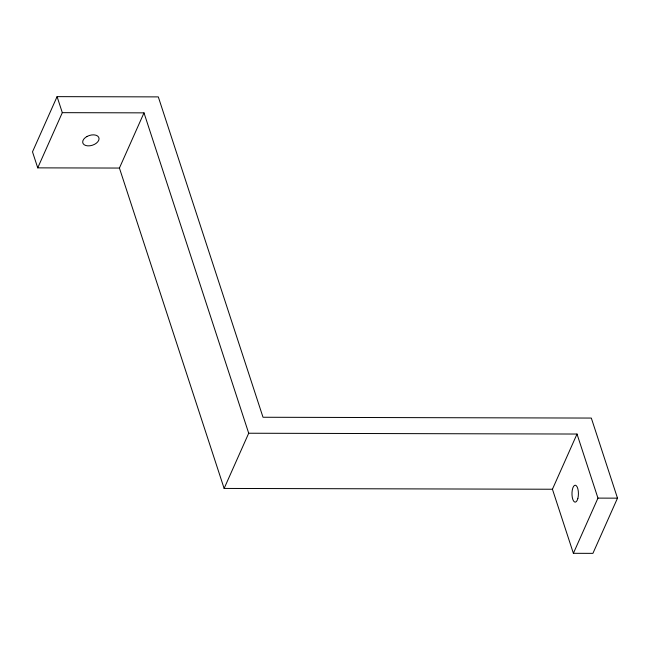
<?xml version="1.0" encoding="UTF-8"?>
<svg xmlns="http://www.w3.org/2000/svg" width="650" height="650" viewBox="0 0 650 650"><rect width="100%" height="100%" fill="white"/><g stroke="black" fill="none" stroke-linecap="round" stroke-linejoin="round"><path stroke-width="0.97" d="M552.435 489.239L224.128 488.434L248.706 433.233L577.013 434.038L552.435 489.239L573.381 553.312L592.922 553.361L617.5 498.16L591.321 418.064L263.014 417.259L158.308 96.891L57.078 96.639L32.5 151.84L37.733 167.862L119.421 168.058L143.999 112.856L62.311 112.661L37.733 167.862M573.381 553.312L597.959 498.111L577.013 434.038M597.959 498.111L617.5 498.16M143.999 112.856L248.706 433.233M119.421 168.058L224.128 488.434M57.078 96.639L62.311 112.661M87.076 136.443L85.329 137.581A8.458 5.111 -18.1 0 0 84.159 144.731A8.458 5.111 -18.1 0 0 94.656 144.276L96.411 143.138A8.458 5.111 -18.1 0 0 97.573 135.996A8.458 5.111 -18.1 0 0 87.076 136.443M577.858 498.436A8.458 3.226 -89.9 0 0 575.453 485.241A8.458 3.226 -89.9 0 0 572.284 497.348A8.458 3.226 -89.9 0 0 577.858 498.436"/></g></svg>
